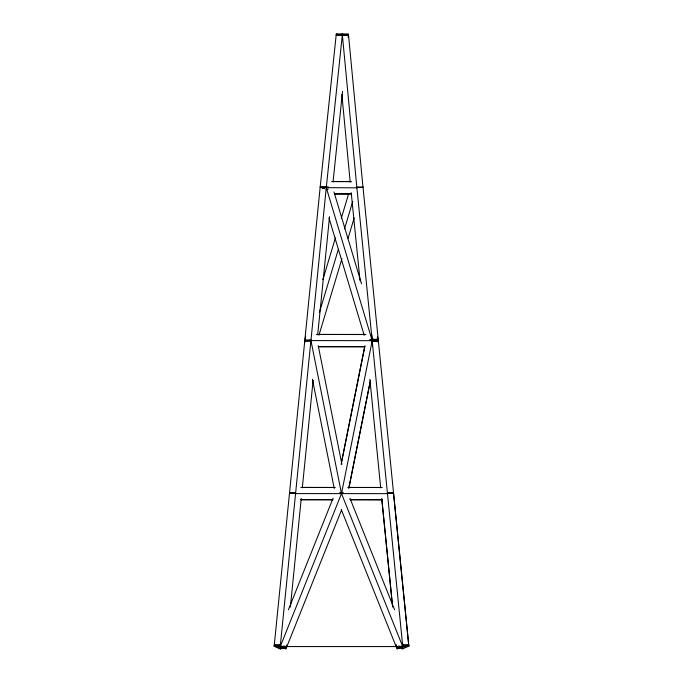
<?xml version="1.0" encoding="UTF-8"?>
<svg xmlns="http://www.w3.org/2000/svg" width="683" height="683" viewBox="0 0 683 683"><rect width="100%" height="100%" fill="white"/><g stroke="black" fill="none" stroke-linecap="round" stroke-linejoin="round"><path stroke-width="1.02" d="M286.578 644.991L286.365 647.177L280.278 647.185L274.182 645.973L280.278 645.964L326.337 187.048L342.405 34.252L348.432 35.448L348.21 37.565M348.432 35.439L336.249 35.379L342.294 34.252L356.842 187.27L362.989 187.244L348.441 34.227L336.258 34.176L320.19 187.005L274.182 646.05L280.278 648.85L280.482 646.741M290.377 607.085L301.246 498.402M310.756 343.899L310.97 341.782L304.874 339.989L311.03 339.98M302.313 487.833L313.13 380.235M317.689 334.858L329.522 216.733M333.031 181.96L342.559 91.309M341.756 461.127L364.722 346.631L318.346 346.691L364.799 346.785M348.757 488.516L370.049 382.343M341.133 464.32L364.944 345.709M341.611 493.032L372.312 340.091L370.271 339.886M348.962 487.534L370.476 380.371M305.096 338.811L305.702 336.77M322.854 279.663L335.413 237.855M341.235 218.475L348.586 193.998M319.362 312.583L338.35 249.355M344.48 228.959L352.744 201.425M318.961 335.191L341.935 258.712M348.065 238.316L354.187 217.92M288.414 609.757L333.048 498.249M274.592 644.3L280.482 646.05L341.705 493.092L339.741 492.503M277.324 645.7L285.955 648.85L341.654 509.706M341.338 509.706L397.045 648.85L402.518 646.05L408.408 644.3M405.676 645.7L397.045 648.85M399.239 645.896L396.627 647.1L396.422 645.068M396.422 644.991L396.627 647.1L402.722 648.85L408.818 646.05L362.989 186.997M322.316 188.636L328.122 186.69M369.588 339.912L372.201 338.922L378.297 340.108L372.201 341.876L372.619 346.102M304.959 341.773L310.85 339.997L341.38 493.032M343.25 492.503L341.287 493.092L402.518 646.05M280.278 644.3L274.182 646.05L280.278 648.85L286.373 647.1L283.761 645.896M280.278 648.85L286.373 647.1L280.278 645.964M340.313 34.56L344.377 34.577M405.804 646.57L408.818 645.964L393.51 493.032L387.415 493.024L356.833 187.227L362.98 187.219M372.141 340.074L378.288 340.066L370.126 340.476L378.066 338.913L377.451 336.873M402.722 645.964L396.635 647.177L402.722 647.185L408.818 645.973L402.722 645.964L387.415 493.024L393.51 493.032M326.278 189.413L328.31 189.012M342.294 34.252L348.441 34.227L342.345 35.465L336.258 34.176L342.405 34.252M334.73 193.759L351.625 193.733M334.73 193.724L349.508 193.724M318.346 334.439L364.79 334.422M301.843 487.449L334.636 487.466M347.758 487.5L382.198 487.508M387.415 493.638L295.577 493.578M332.519 499.708L300.793 499.7L333.142 499.734M349.841 499.743L382.19 499.76L350.891 499.691M280.278 646.57L402.722 646.57M316.255 334.465L365.875 334.542M310.961 340.578L372.201 340.672M300.802 487.457L335.242 487.491M348.808 487.449L381.157 487.474M331.596 181.55L351.651 181.669M326.278 187.646L356.893 187.825M334.687 193.818L351.574 193.921M320.19 187.005L326.337 187.091L320.19 187.031L324.536 188.747M336.258 34.167L338.264 34.568M274.182 645.964L277.196 646.57M402.722 644.3L408.818 646.05M372.312 340.091L378.203 341.876M280.482 646.05L285.955 648.85M349.944 498.249L394.586 609.757M333.978 192.008L361.529 283.821M326.115 187.091L372.03 340.117M328.984 217.971L364.193 335.293M318.218 345.624L341.893 464.312M312.438 379.253L334.252 488.516M371.774 334.696L372.201 338.922M402.518 646.741L402.722 648.85M351.224 192.683L360.043 280.781M369.887 379.253L380.696 487.91M381.848 499.401L392.196 602.858M381.746 498.462L392.623 607.102M341.867 94.485L350.191 182.071M350.558 181.49L332.612 181.516L350.567 181.482M295.577 492.972L289.481 492.972L295.637 492.981"/></g></svg>
